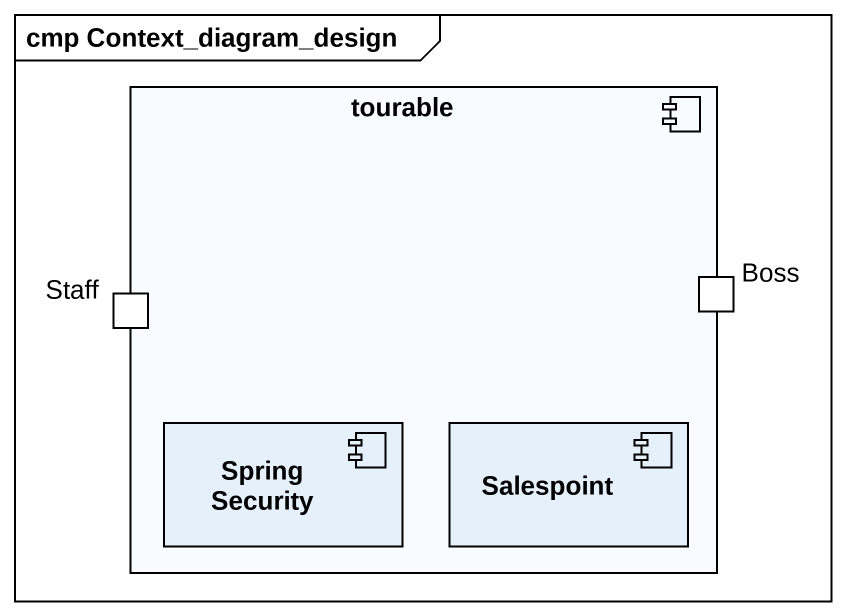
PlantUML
@startuml
mainframe cmp Context_diagram_design
component tourable {
  port Staff
  port Boss
  component "Spring Security" as Spring_Security
  component Salespoint
}
@enduml
